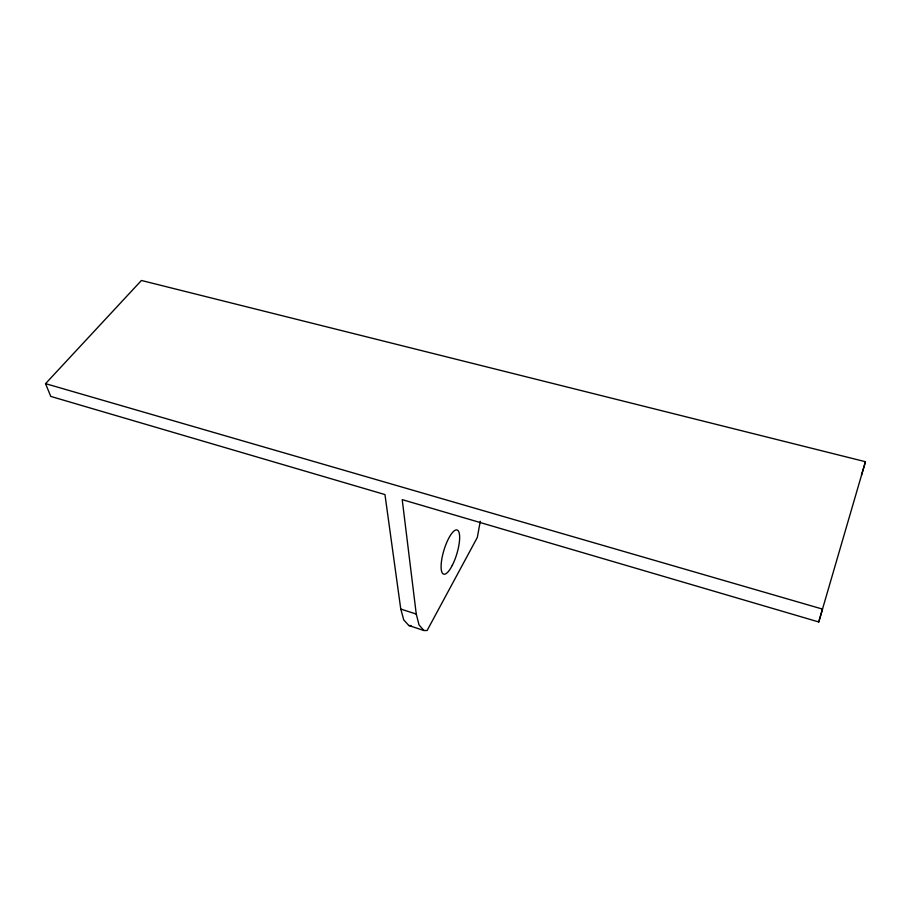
<?xml version="1.0" encoding="UTF-8"?>
<svg xmlns="http://www.w3.org/2000/svg" width="911" height="911" viewBox="0 0 911 911"><rect width="100%" height="100%" fill="white"/><g stroke="black" fill="none" stroke-linecap="round" stroke-linejoin="round"><path stroke-width="1.37" d="M480.268 521.297L477.33 537.422L427.1 630.526L423.934 630.503L408.88 625.55L403.778 619.958L400.76 609.049L384.966 494.571L50.754 396.41L45.55 383.645L141.421 280.474L865.45 461.718L818.75 621.962L402.218 499.638L416.259 614.082L419.06 624.957L423.934 630.503M861.51 475.121L865.45 461.718M818.75 621.962L822.531 609.106L45.55 383.645M408.88 625.55L411.066 625.595M400.76 609.049L416.259 614.082M452.243 565.458A23.094 6.707 -73.1 0 0 457.299 530.065A23.094 6.707 -73.1 0 0 441.562 560.709A23.094 6.707 -73.1 0 0 452.243 565.458"/></g></svg>
